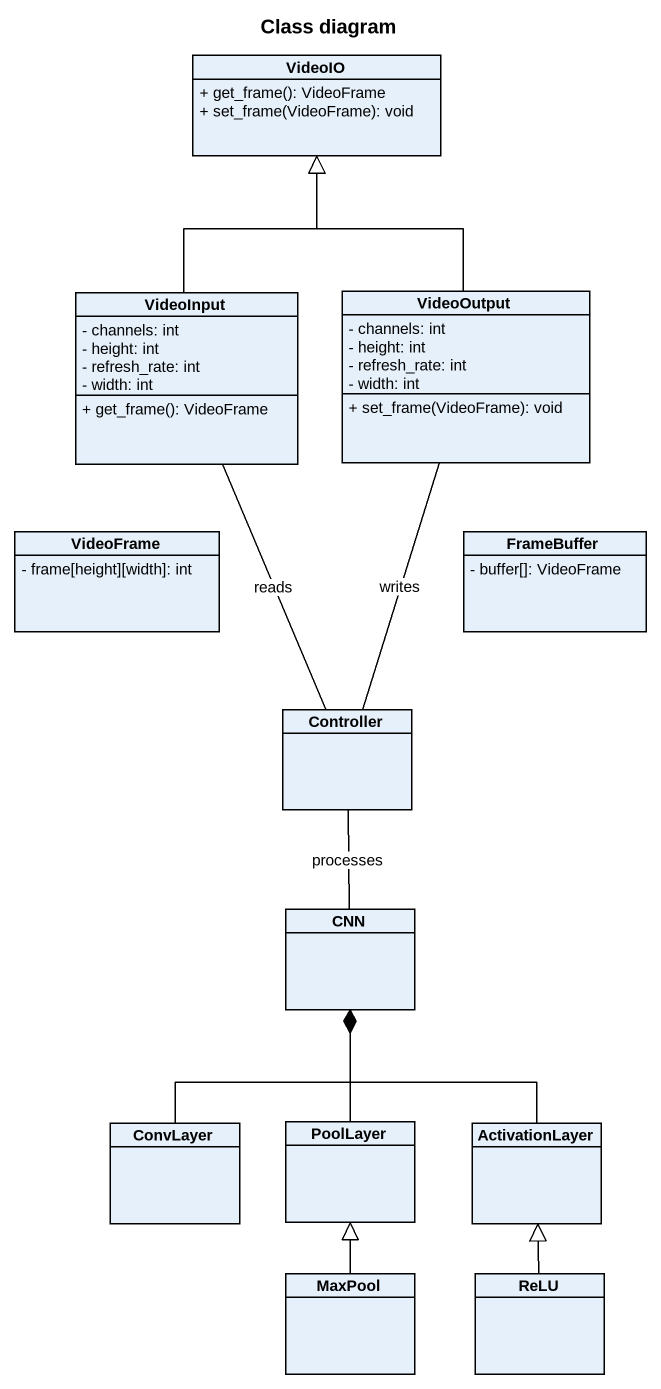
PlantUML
@startuml
title Class diagram
hide circle
hide empty members
skinparam classAttributeIconSize 0
class VideoIO {
  + get_frame(): VideoFrame
  + set_frame(VideoFrame): void
}
class VideoInput {
  - channels: int
  - height: int
  - refresh_rate: int
  - width: int
  + get_frame(): VideoFrame
}
class VideoOutput {
  - channels: int
  - height: int
  - refresh_rate: int
  - width: int
  + set_frame(VideoFrame): void
}
class VideoFrame {
  - frame[height][width]: int
}
class FrameBuffer {
  - buffer[]: VideoFrame
}
class Controller
class CNN
class ConvLayer
class PoolLayer
class ActivationLayer
class MaxPool
class ReLU
VideoInput -up-|> VideoIO
VideoOutput -up-|> VideoIO
Controller -up- VideoInput : reads
Controller -up- VideoOutput : writes
Controller -- CNN : processes
ConvLayer -up-* CNN
PoolLayer -up-* CNN
ActivationLayer -up-* CNN
MaxPool -up-|> PoolLayer
ReLU -up-|> ActivationLayer
@enduml
